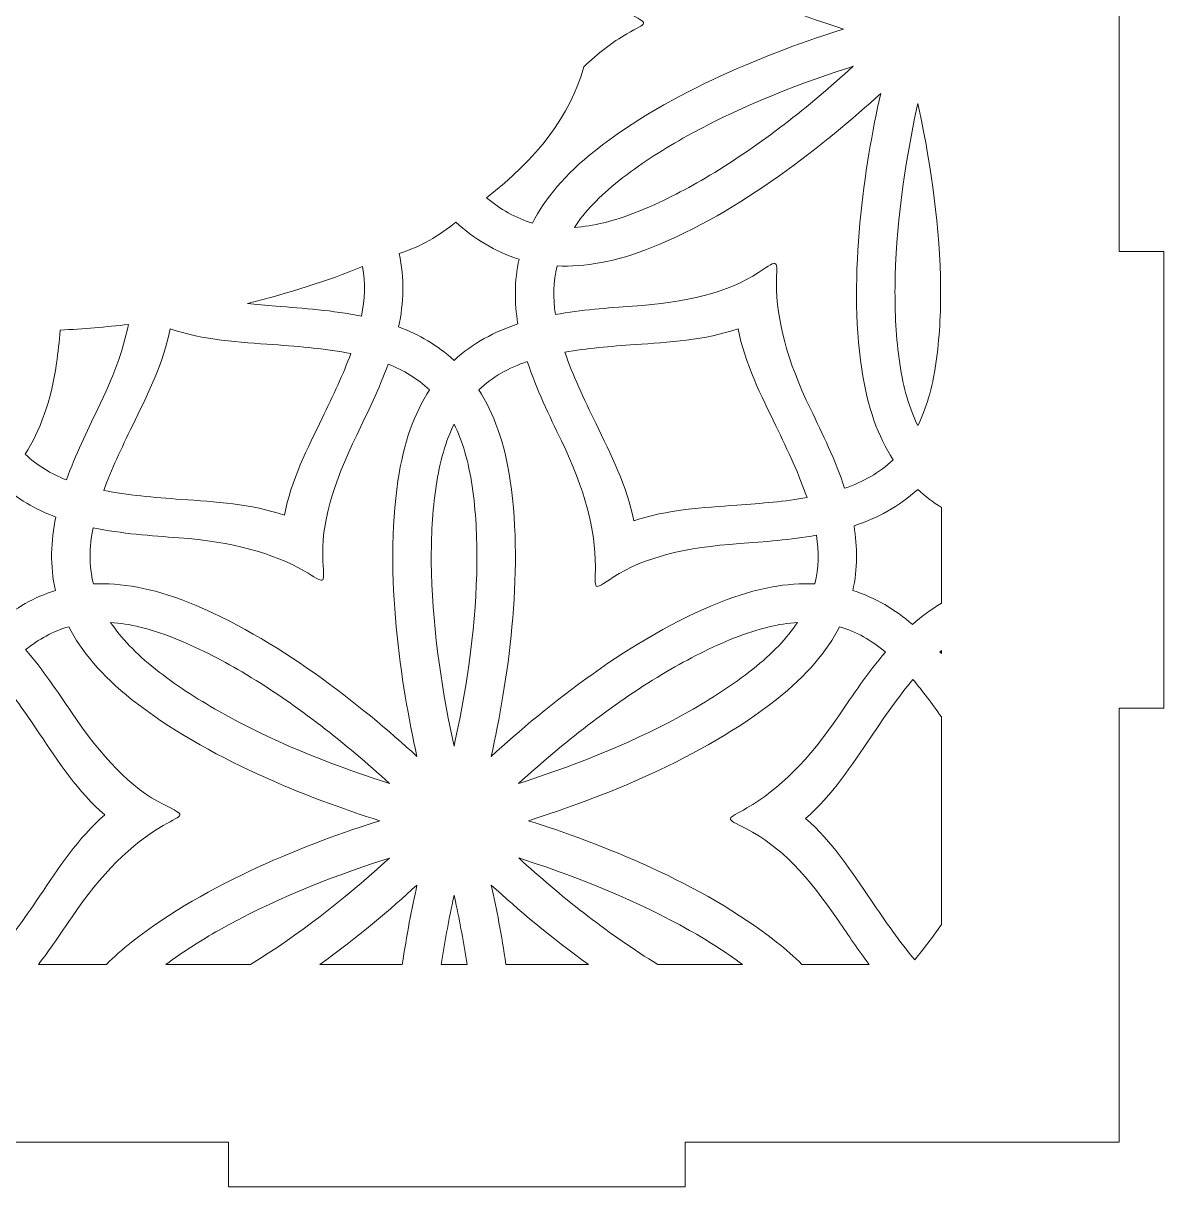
# Model space of a CAD drawing. Header units: millimetres. Extents: x 1438 to 1748, y -165 to 165.
# Drawn here: x 1518.3 to 1595.2, y -165 to -86.5 of the extents above; entities that cross this region are included whole.
import ezdxf

# ---------------------------------------------------------------- set-up
doc = ezdxf.new("R2010")
doc.units = ezdxf.units.MM
doc.header["$MEASUREMENT"] = 0
doc.layers.add('Camada 1', color=7, linetype='Continuous')

msp = doc.modelspace()

# ---------------------------------------------------------------- linework, layer by layer
at = {"layer": 'Camada 1', "color": 250, "lineweight": 20}
for points, knots in [([(1562.9262, -162), (1562.9262, -162), (1592.2262, -162), (1592.2262, -162), (1592.2262, -162), (1592.2262, -162), (1592.2262, -132.7), (1592.2262, -132.7), (1592.2262, -132.7), (1592.2262, -132.7), (1595.2262, -132.7), (1595.2262, -132.7), (1595.2262, -132.7), (1595.2262, -132.7), (1595.2262, -101.9), (1595.2262, -101.9), (1595.2262, -101.9), (1595.2262, -101.9), (1592.2262, -101.9), (1592.2262, -101.9), (1592.2262, -101.9), (1592.2262, -101.9), (1592.2262, -71.1), (1592.2262, -71.1), (1592.2262, -71.1), (1592.2262, -71.1), (1595.2262, -71.1), (1595.2262, -71.1), (1595.2262, -71.1), (1595.2262, -71.1), (1595.2262, -40.3), (1595.2262, -40.3), (1595.2262, -40.3), (1595.2262, -40.3), (1592.2262, -40.3), (1592.2262, -40.3), (1592.2262, -40.3), (1592.2262, -40.3), (1592.2262, -11), (1592.2262, -11), (1592.2262, -11), (1592.2262, -11), (1562.9262, -11), (1562.9262, -11), (1562.9262, -11), (1562.9262, -11), (1562.9262, -8), (1562.9262, -8), (1562.9262, -8), (1562.9262, -8), (1532.1262, -8), (1532.1262, -8), (1532.1262, -8), (1532.1262, -8), (1532.1262, -11), (1532.1262, -11), (1532.1262, -11), (1532.1262, -11), (1501.3262, -11), (1501.3262, -11), (1501.3262, -11), (1501.3262, -11), (1501.3262, -8), (1501.3262, -8), (1501.3262, -8), (1501.3262, -8), (1470.5262, -8), (1470.5262, -8), (1470.5262, -8), (1470.5262, -8), (1470.5262, -11), (1470.5262, -11), (1470.5262, -11), (1470.5262, -11), (1441.2262, -11), (1441.2262, -11), (1441.2262, -11), (1441.2262, -11), (1441.2262, -40.3), (1441.2262, -40.3), (1441.2262, -40.3), (1441.2262, -40.3), (1438.2262, -40.3), (1438.2262, -40.3), (1438.2262, -40.3), (1438.2262, -40.3), (1438.2262, -71.1), (1438.2262, -71.1), (1438.2262, -71.1), (1438.2262, -71.1), (1441.2262, -71.1), (1441.2262, -71.1), (1441.2262, -71.1), (1441.2262, -71.1), (1441.2262, -101.9), (1441.2262, -101.9), (1441.2262, -101.9), (1441.2262, -101.9), (1438.2262, -101.9), (1438.2262, -101.9), (1438.2262, -101.9), (1438.2262, -101.9), (1438.2262, -132.7), (1438.2262, -132.7), (1438.2262, -132.7), (1438.2262, -132.7), (1441.2262, -132.7), (1441.2262, -132.7), (1441.2262, -132.7), (1441.2262, -132.7), (1441.2262, -162), (1441.2262, -162), (1441.2262, -162), (1441.2262, -162), (1470.5262, -162), (1470.5262, -162), (1470.5262, -162), (1470.5262, -162), (1470.5262, -165), (1470.5262, -165), (1470.5262, -165), (1470.5262, -165), (1501.3262, -165), (1501.3262, -165), (1501.3262, -165), (1501.3262, -165), (1501.3262, -162), (1501.3262, -162), (1501.3262, -162), (1501.3262, -162), (1532.1262, -162), (1532.1262, -162), (1532.1262, -162), (1532.1262, -162), (1532.1262, -165), (1532.1262, -165), (1532.1262, -165), (1532.1262, -165), (1562.9262, -165), (1562.9262, -165), (1562.9262, -165), (1562.9262, -165), (1562.9262, -162), (1562.9262, -162)], [0, 0, 0, 0, 0.027027, 0.027027, 0.027027, 0.027027, 0.0540541, 0.0540541, 0.0540541, 0.0540541, 0.0810811, 0.0810811, 0.0810811, 0.0810811, 0.1081081, 0.1081081, 0.1081081, 0.1081081, 0.1351351, 0.1351351, 0.1351351, 0.1351351, 0.1621622, 0.1621622, 0.1621622, 0.1621622, 0.1891892, 0.1891892, 0.1891892, 0.1891892, 0.2162162, 0.2162162, 0.2162162, 0.2162162, 0.2432432, 0.2432432, 0.2432432, 0.2432432, 0.2702703, 0.2702703, 0.2702703, 0.2702703, 0.2972973, 0.2972973, 0.2972973, 0.2972973, 0.3243243, 0.3243243, 0.3243243, 0.3243243, 0.3513514, 0.3513514, 0.3513514, 0.3513514, 0.3783784, 0.3783784, 0.3783784, 0.3783784, 0.4054054, 0.4054054, 0.4054054, 0.4054054, 0.4324324, 0.4324324, 0.4324324, 0.4324324, 0.4594595, 0.4594595, 0.4594595, 0.4594595, 0.4864865, 0.4864865, 0.4864865, 0.4864865, 0.5135135, 0.5135135, 0.5135135, 0.5135135, 0.5405405, 0.5405405, 0.5405405, 0.5405405, 0.5675676, 0.5675676, 0.5675676, 0.5675676, 0.5945946, 0.5945946, 0.5945946, 0.5945946, 0.6216216, 0.6216216, 0.6216216, 0.6216216, 0.6486486, 0.6486486, 0.6486486, 0.6486486, 0.6756757, 0.6756757, 0.6756757, 0.6756757, 0.7027027, 0.7027027, 0.7027027, 0.7027027, 0.7297297, 0.7297297, 0.7297297, 0.7297297, 0.7567568, 0.7567568, 0.7567568, 0.7567568, 0.7837838, 0.7837838, 0.7837838, 0.7837838, 0.8108108, 0.8108108, 0.8108108, 0.8108108, 0.8378378, 0.8378378, 0.8378378, 0.8378378, 0.8648649, 0.8648649, 0.8648649, 0.8648649, 0.8918919, 0.8918919, 0.8918919, 0.8918919, 0.9189189, 0.9189189, 0.9189189, 0.9189189, 0.9459459, 0.9459459, 0.9459459, 0.9459459, 1, 1, 1, 1]), ([(1556.8709, -78.6996), (1561.9371, -82.7063), (1568.8374, -85.3787), (1573.6168, -86.8902), (1573.6168, -86.8902), (1568.817, -88.4061), (1561.9302, -91.0756), (1556.8718, -95.0772), (1556.8718, -95.0772), (1554.8232, -96.6974), (1553.4674, -98.3396), (1552.6263, -99.9786), (1552.6263, -99.9786), (1551.4805, -99.6455), (1550.4646, -99.0557), (1549.52, -98.27), (1549.52, -98.27), (1552.9105, -95.6866), (1555.2156, -92.6829), (1556.0918, -89.4384), (1556.0918, -89.4384), (1557.0438, -88.519), (1558.0114, -87.7824), (1559.005, -87.2082), (1559.005, -87.2082), (1560.3776, -86.415), (1560.5952, -86.5763), (1559.0393, -85.7992), (1559.0393, -85.7992), (1558.0207, -85.2903), (1557.0566, -84.5717), (1556.1173, -83.6569), (1556.1173, -83.6569), (1555.3024, -80.5376), (1553.1688, -77.6381), (1550.0172, -75.1183), (1550.0172, -75.1183), (1550.8199, -74.5263), (1551.6784, -74.0752), (1552.6255, -73.7996), (1552.6255, -73.7996), (1553.4667, -75.4381), (1554.8221, -77.08), (1556.8709, -78.6996)], [0, 0, 0, 0, 0.0833333, 0.0833333, 0.0833333, 0.0833333, 0.1666667, 0.1666667, 0.1666667, 0.1666667, 0.25, 0.25, 0.25, 0.25, 0.3333333, 0.3333333, 0.3333333, 0.3333333, 0.4166667, 0.4166667, 0.4166667, 0.4166667, 0.5, 0.5, 0.5, 0.5, 0.5833333, 0.5833333, 0.5833333, 0.5833333, 0.6666667, 0.6666667, 0.6666667, 0.6666667, 0.75, 0.75, 0.75, 0.75, 0.8333333, 0.8333333, 0.8333333, 0.8333333, 1, 1, 1, 1]), ([(1562.7835, -94.2629), (1566.2681, -92.2954), (1570.1019, -90.7527), (1573.9068, -89.5233), (1573.9068, -89.5233), (1573.9068, -89.5233), (1574.2767, -89.4045), (1574.2767, -89.4045), (1574.2767, -89.4045), (1574.2767, -89.4045), (1573.963, -89.6882), (1573.963, -89.6882), (1573.963, -89.6882), (1570.9914, -92.3676), (1567.7348, -94.9162), (1564.284, -96.9475), (1564.284, -96.9475), (1562.816, -97.812), (1561.2854, -98.5962), (1559.7011, -99.2257), (1559.7011, -99.2257), (1558.1112, -99.8571), (1556.7109, -100.1892), (1555.4556, -100.2692), (1555.4556, -100.2692), (1556.1521, -99.2218), (1557.1404, -98.1754), (1558.4824, -97.114), (1558.4824, -97.114), (1559.8305, -96.0475), (1561.2879, -95.1074), (1562.7835, -94.2629)], [0, 0, 0, 0, 0.1111111, 0.1111111, 0.1111111, 0.1111111, 0.2222222, 0.2222222, 0.2222222, 0.2222222, 0.3333333, 0.3333333, 0.3333333, 0.3333333, 0.4444444, 0.4444444, 0.4444444, 0.4444444, 0.5555556, 0.5555556, 0.5555556, 0.5555556, 0.6666667, 0.6666667, 0.6666667, 0.6666667, 0.7777778, 0.7777778, 0.7777778, 0.7777778, 1, 1, 1, 1]), ([(1554.2932, -102.8657), (1556.1327, -102.9564), (1558.2325, -102.6032), (1560.6594, -101.6389), (1560.6594, -101.6389), (1566.6625, -99.2549), (1572.4268, -94.6152), (1576.1257, -91.2319), (1576.1257, -91.2319), (1575.0381, -96.1473), (1573.9075, -103.4458), (1574.8435, -109.8272), (1574.8435, -109.8272), (1575.2222, -112.4119), (1575.9664, -114.4066), (1576.9653, -115.9547), (1576.9653, -115.9547), (1576.0446, -116.837), (1574.9441, -117.4443), (1573.6926, -117.8756), (1573.6926, -117.8756), (1573.079, -116.0011), (1572.2044, -114.202), (1571.3881, -112.5233), (1571.3881, -112.5233), (1569.8174, -109.2906), (1569.0965, -106.5304), (1569.0955, -104.0449), (1569.0955, -104.0449), (1569.0948, -102.4596), (1569.3436, -102.352), (1567.8925, -103.3107), (1567.8925, -103.3107), (1565.8083, -104.6877), (1562.9822, -105.3332), (1559.3785, -105.5896), (1559.3785, -105.5896), (1557.7053, -105.7086), (1555.9242, -105.8355), (1554.1794, -106.1546), (1554.1794, -106.1546), (1554.0131, -105.0338), (1554.0291, -103.9429), (1554.2932, -102.8657)], [0, 0, 0, 0, 0.0833333, 0.0833333, 0.0833333, 0.0833333, 0.1666667, 0.1666667, 0.1666667, 0.1666667, 0.25, 0.25, 0.25, 0.25, 0.3333333, 0.3333333, 0.3333333, 0.3333333, 0.4166667, 0.4166667, 0.4166667, 0.4166667, 0.5, 0.5, 0.5, 0.5, 0.5833333, 0.5833333, 0.5833333, 0.5833333, 0.6666667, 0.6666667, 0.6666667, 0.6666667, 0.75, 0.75, 0.75, 0.75, 0.8333333, 0.8333333, 0.8333333, 0.8333333, 1, 1, 1, 1]), ([(1578.7219, -92.3309), (1579.5564, -96.2444), (1580.1352, -100.3388), (1580.1693, -104.3429), (1580.1693, -104.3429), (1580.1838, -106.0466), (1580.098, -107.7644), (1579.851, -109.4512), (1579.851, -109.4512), (1579.6029, -111.1437), (1579.1905, -112.5222), (1578.6319, -113.6493), (1578.6319, -113.6493), (1578.0732, -112.522), (1577.6609, -111.1433), (1577.4125, -109.4506), (1577.4125, -109.4506), (1577.1632, -107.7499), (1577.0776, -106.0178), (1577.0942, -104.3), (1577.0942, -104.3), (1577.1326, -100.2986), (1577.7132, -96.2074), (1578.5509, -92.2975), (1578.5509, -92.2975), (1578.5509, -92.2975), (1578.6329, -91.9171), (1578.6329, -91.9171), (1578.6329, -91.9171), (1578.6329, -91.9171), (1578.7219, -92.3309), (1578.7219, -92.3309)], [0, 0, 0, 0, 0.1111111, 0.1111111, 0.1111111, 0.1111111, 0.2222222, 0.2222222, 0.2222222, 0.2222222, 0.3333333, 0.3333333, 0.3333333, 0.3333333, 0.4444444, 0.4444444, 0.4444444, 0.4444444, 0.5555556, 0.5555556, 0.5555556, 0.5555556, 0.6666667, 0.6666667, 0.6666667, 0.6666667, 0.7777778, 0.7777778, 0.7777778, 0.7777778, 1, 1, 1, 1]), ([(1543.6277, -102.0304), (1545.072, -101.5837), (1546.3299, -100.8392), (1547.4511, -99.9188), (1547.4511, -99.9188), (1548.685, -101.0186), (1550.0874, -101.9124), (1551.7309, -102.4205), (1551.7309, -102.4205), (1551.3956, -103.8947), (1551.4114, -105.3564), (1551.6479, -106.7876), (1551.6479, -106.7876), (1550.0784, -107.3064), (1548.6032, -108.074), (1547.3414, -109.2434), (1547.3414, -109.2434), (1546.2323, -108.216), (1544.9585, -107.4989), (1543.6009, -106.9881), (1543.6009, -106.9881), (1543.9366, -105.3695), (1544.0095, -103.7079), (1543.6277, -102.0304)], [0, 0, 0, 0, 0.1428571, 0.1428571, 0.1428571, 0.1428571, 0.2857143, 0.2857143, 0.2857143, 0.2857143, 0.4285714, 0.4285714, 0.4285714, 0.4285714, 0.5714286, 0.5714286, 0.5714286, 0.5714286, 0.7142857, 0.7142857, 0.7142857, 0.7142857, 1, 1, 1, 1]), ([(1533.4001, -105.3973), (1536.1742, -104.7257), (1538.7761, -103.8921), (1541.1598, -102.9189), (1541.1598, -102.9189), (1541.36, -104.0143), (1541.3148, -105.1262), (1541.0925, -106.2712), (1541.0925, -106.2712), (1539.1624, -105.8651), (1537.1671, -105.7231), (1535.3052, -105.5906), (1535.3052, -105.5906), (1534.6421, -105.5432), (1534.0076, -105.4788), (1533.4001, -105.3973)], [0, 0, 0, 0, 0.2, 0.2, 0.2, 0.2, 0.4, 0.4, 0.4, 0.4, 0.6, 0.6, 0.6, 0.6, 1, 1, 1, 1]), ([(1520.7585, -107.2057), (1522.3226, -107.1229), (1523.8595, -106.9922), (1525.3649, -106.8176), (1525.3649, -106.8176), (1525.0217, -108.5588), (1524.3075, -110.4433), (1523.2956, -112.5244), (1523.2956, -112.5244), (1522.5621, -114.0328), (1521.7813, -115.6386), (1521.1854, -117.309), (1521.1854, -117.309), (1520.1317, -116.8926), (1519.195, -116.3333), (1518.3942, -115.5661), (1518.3942, -115.5661), (1519.3926, -114.018), (1520.1365, -112.0236), (1520.5148, -109.4395), (1520.5148, -109.4395), (1520.6224, -108.7054), (1520.7023, -107.959), (1520.7585, -107.2057)], [0, 0, 0, 0, 0.1428571, 0.1428571, 0.1428571, 0.1428571, 0.2857143, 0.2857143, 0.2857143, 0.2857143, 0.4285714, 0.4285714, 0.4285714, 0.4285714, 0.5714286, 0.5714286, 0.5714286, 0.5714286, 0.7142857, 0.7142857, 0.7142857, 0.7142857, 1, 1, 1, 1]), ([(1535.1208, -108.1802), (1537.0182, -108.3155), (1538.7819, -108.4682), (1540.3699, -108.7829), (1540.3699, -108.7829), (1539.8617, -110.1687), (1539.1829, -111.6145), (1538.4382, -113.146), (1538.4382, -113.146), (1537.472, -115.1337), (1536.3211, -117.3957), (1535.8901, -119.6927), (1535.8901, -119.6927), (1533.6856, -118.9173), (1531.1521, -118.7823), (1528.948, -118.6254), (1528.948, -118.6254), (1527.0505, -118.4903), (1525.2869, -118.3376), (1523.6989, -118.0228), (1523.6989, -118.0228), (1524.2071, -116.637), (1524.8859, -115.1912), (1525.6306, -113.6596), (1525.6306, -113.6596), (1526.5968, -111.6723), (1527.7477, -109.4102), (1528.1787, -107.1128), (1528.1787, -107.1128), (1530.3832, -107.8886), (1532.9167, -108.0236), (1535.1208, -108.1802)], [0, 0, 0, 0, 0.1111111, 0.1111111, 0.1111111, 0.1111111, 0.2222222, 0.2222222, 0.2222222, 0.2222222, 0.3333333, 0.3333333, 0.3333333, 0.3333333, 0.4444444, 0.4444444, 0.4444444, 0.4444444, 0.5555556, 0.5555556, 0.5555556, 0.5555556, 0.6666667, 0.6666667, 0.6666667, 0.6666667, 0.7777778, 0.7777778, 0.7777778, 0.7777778, 1, 1, 1, 1]), ([(1569.053, -113.6585), (1569.8846, -115.3693), (1570.6342, -116.973), (1571.1558, -118.5055), (1571.1558, -118.5055), (1569.7016, -118.7583), (1568.11, -118.8933), (1566.4113, -119.0143), (1566.4113, -119.0143), (1564.207, -119.1715), (1561.6725, -119.3055), (1559.4677, -120.0811), (1559.4677, -120.0811), (1559.0371, -117.7843), (1557.8873, -115.5224), (1556.9211, -113.5351), (1556.9211, -113.5351), (1556.0893, -111.8244), (1555.3396, -110.2207), (1554.8181, -108.6881), (1554.8181, -108.6881), (1556.2724, -108.4352), (1557.864, -108.3001), (1559.5628, -108.1791), (1559.5628, -108.1791), (1561.767, -108.0225), (1564.3014, -107.8883), (1566.5063, -107.1125), (1566.5063, -107.1125), (1566.9369, -109.4096), (1568.0868, -111.6713), (1569.053, -113.6585)], [0, 0, 0, 0, 0.1111111, 0.1111111, 0.1111111, 0.1111111, 0.2222222, 0.2222222, 0.2222222, 0.2222222, 0.3333333, 0.3333333, 0.3333333, 0.3333333, 0.4444444, 0.4444444, 0.4444444, 0.4444444, 0.5555556, 0.5555556, 0.5555556, 0.5555556, 0.6666667, 0.6666667, 0.6666667, 0.6666667, 0.7777778, 0.7777778, 0.7777778, 0.7777778, 1, 1, 1, 1]), ([(1542.8832, -109.4965), (1543.9372, -109.9128), (1544.874, -110.4722), (1545.6749, -111.2395), (1545.6749, -111.2395), (1544.6765, -112.7872), (1543.9322, -114.782), (1543.554, -117.3661), (1543.554, -117.3661), (1542.6172, -123.7569), (1543.753, -131.069), (1544.8337, -135.9638), (1544.8337, -135.9638), (1541.121, -132.565), (1535.3658, -127.9356), (1529.3711, -125.5557), (1529.3711, -125.5557), (1526.9436, -124.5916), (1524.8436, -124.2386), (1523.0036, -124.3297), (1523.0036, -124.3297), (1522.6996, -123.0911), (1522.7239, -121.8342), (1522.9761, -120.5347), (1522.9761, -120.5347), (1524.9063, -120.9406), (1526.9017, -121.0825), (1528.7637, -121.215), (1528.7637, -121.215), (1532.3486, -121.4713), (1535.0993, -122.2272), (1537.2524, -123.4689), (1537.2524, -123.4689), (1538.6257, -124.261), (1538.5945, -124.53), (1538.4896, -122.7942), (1538.4896, -122.7942), (1538.3392, -120.3006), (1539.1934, -117.5304), (1540.7732, -114.2812), (1540.7732, -114.2812), (1541.5065, -112.7728), (1542.2871, -111.167), (1542.8832, -109.4965)], [0, 0, 0, 0, 0.0833333, 0.0833333, 0.0833333, 0.0833333, 0.1666667, 0.1666667, 0.1666667, 0.1666667, 0.25, 0.25, 0.25, 0.25, 0.3333333, 0.3333333, 0.3333333, 0.3333333, 0.4166667, 0.4166667, 0.4166667, 0.4166667, 0.5, 0.5, 0.5, 0.5, 0.5833333, 0.5833333, 0.5833333, 0.5833333, 0.6666667, 0.6666667, 0.6666667, 0.6666667, 0.75, 0.75, 0.75, 0.75, 0.8333333, 0.8333333, 0.8333333, 0.8333333, 1, 1, 1, 1]), ([(1566.596, -121.6043), (1568.2689, -121.4852), (1570.0499, -121.3585), (1571.7946, -121.0393), (1571.7946, -121.0393), (1571.9609, -122.1601), (1571.9449, -123.2509), (1571.6807, -124.3281), (1571.6807, -124.3281), (1569.841, -124.2373), (1567.7414, -124.5905), (1565.3142, -125.5547), (1565.3142, -125.5547), (1559.3106, -127.9394), (1553.5469, -132.579), (1549.8485, -135.9622), (1549.8485, -135.9622), (1550.9356, -131.0467), (1552.0663, -123.7477), (1551.1307, -117.3668), (1551.1307, -117.3668), (1550.752, -114.782), (1550.0078, -112.7872), (1549.0087, -111.2392), (1549.0087, -111.2392), (1549.9294, -110.3568), (1551.0299, -109.7494), (1552.2813, -109.3181), (1552.2813, -109.3181), (1552.8948, -111.1928), (1553.7696, -112.9918), (1554.5861, -114.6704), (1554.5861, -114.6704), (1556.1566, -117.9032), (1556.8776, -120.6631), (1556.8787, -123.1488), (1556.8787, -123.1488), (1556.8793, -124.7341), (1556.6305, -124.8417), (1558.0817, -123.883), (1558.0817, -123.883), (1560.1659, -122.5063), (1562.992, -121.8606), (1566.596, -121.6043)], [0, 0, 0, 0, 0.0833333, 0.0833333, 0.0833333, 0.0833333, 0.1666667, 0.1666667, 0.1666667, 0.1666667, 0.25, 0.25, 0.25, 0.25, 0.3333333, 0.3333333, 0.3333333, 0.3333333, 0.4166667, 0.4166667, 0.4166667, 0.4166667, 0.5, 0.5, 0.5, 0.5, 0.5833333, 0.5833333, 0.5833333, 0.5833333, 0.6666667, 0.6666667, 0.6666667, 0.6666667, 0.75, 0.75, 0.75, 0.75, 0.8333333, 0.8333333, 0.8333333, 0.8333333, 1, 1, 1, 1]), ([(1548.5616, -117.743), (1548.8107, -119.4439), (1548.8963, -121.1762), (1548.8799, -122.8938), (1548.8799, -122.8938), (1548.8415, -126.8951), (1548.2607, -130.9864), (1547.423, -134.8965), (1547.423, -134.8965), (1547.423, -134.8965), (1547.3411, -135.2766), (1547.3411, -135.2766), (1547.3411, -135.2766), (1547.3411, -135.2766), (1547.2521, -134.8626), (1547.2521, -134.8626), (1547.2521, -134.8626), (1546.4174, -130.9494), (1545.8387, -126.855), (1545.8048, -122.851), (1545.8048, -122.851), (1545.79, -121.1471), (1545.876, -119.4295), (1546.1234, -117.7427), (1546.1234, -117.7427), (1546.3715, -116.0501), (1546.7836, -114.671), (1547.3421, -113.5441), (1547.3421, -113.5441), (1547.901, -114.6713), (1548.3135, -116.0501), (1548.5616, -117.743)], [0, 0, 0, 0, 0.1111111, 0.1111111, 0.1111111, 0.1111111, 0.2222222, 0.2222222, 0.2222222, 0.2222222, 0.3333333, 0.3333333, 0.3333333, 0.3333333, 0.4444444, 0.4444444, 0.4444444, 0.4444444, 0.5555556, 0.5555556, 0.5555556, 0.5555556, 0.6666667, 0.6666667, 0.6666667, 0.6666667, 0.7777778, 0.7777778, 0.7777778, 0.7777778, 1, 1, 1, 1]), ([(1520.4677, -119.818), (1520.1323, -121.4365), (1520.0594, -123.0978), (1520.4411, -124.7752), (1520.4411, -124.7752), (1518.9967, -125.2219), (1517.7388, -125.9664), (1516.6176, -126.8868), (1516.6176, -126.8868), (1515.3836, -125.787), (1513.9812, -124.8933), (1512.3376, -124.3852), (1512.3376, -124.3852), (1512.6728, -122.9111), (1512.6569, -121.4494), (1512.4205, -120.0184), (1512.4205, -120.0184), (1513.9902, -119.4997), (1515.4654, -118.7321), (1516.7273, -117.5626), (1516.7273, -117.5626), (1517.8363, -118.5901), (1519.1101, -119.3073), (1520.4677, -119.818)], [0, 0, 0, 0, 0.1428571, 0.1428571, 0.1428571, 0.1428571, 0.2857143, 0.2857143, 0.2857143, 0.2857143, 0.4285714, 0.4285714, 0.4285714, 0.4285714, 0.5714286, 0.5714286, 0.5714286, 0.5714286, 0.7142857, 0.7142857, 0.7142857, 0.7142857, 1, 1, 1, 1]), ([(1578.6324, -117.951), (1579.1326, -118.4144), (1579.6664, -118.8148), (1580.2262, -119.1615), (1580.2262, -119.1615), (1580.2262, -119.1615), (1580.2262, -125.6303), (1580.2262, -125.6303), (1580.2262, -125.6303), (1579.53, -126.0429), (1578.8829, -126.5264), (1578.2764, -127.0601), (1578.2764, -127.0601), (1577.1029, -126.059), (1575.7782, -125.248), (1574.2432, -124.7735), (1574.2432, -124.7735), (1574.5785, -123.2994), (1574.5626, -121.8377), (1574.3261, -120.4065), (1574.3261, -120.4065), (1575.8955, -119.8878), (1577.3707, -119.1202), (1578.6324, -117.951)], [0, 0, 0, 0, 0.1428571, 0.1428571, 0.1428571, 0.1428571, 0.2857143, 0.2857143, 0.2857143, 0.2857143, 0.4285714, 0.4285714, 0.4285714, 0.4285714, 0.5714286, 0.5714286, 0.5714286, 0.5714286, 0.7142857, 0.7142857, 0.7142857, 0.7142857, 1, 1, 1, 1]), ([(1542.6984, -137.5314), (1542.6984, -137.5314), (1542.9862, -137.7924), (1542.9862, -137.7924), (1542.9862, -137.7924), (1542.9862, -137.7924), (1542.5837, -137.6626), (1542.5837, -137.6626), (1542.5837, -137.6626), (1538.7774, -136.4288), (1534.942, -134.8828), (1531.4574, -132.91), (1531.4574, -132.91), (1529.9748, -132.0709), (1528.5303, -131.1375), (1527.193, -130.0802), (1527.193, -130.0802), (1525.8513, -129.019), (1524.8635, -127.9723), (1524.1665, -126.9252), (1524.1665, -126.9252), (1525.4219, -127.0047), (1526.8223, -127.3374), (1528.4124, -127.9689), (1528.4124, -127.9689), (1530.0101, -128.6031), (1531.553, -129.3952), (1533.0321, -130.2682), (1533.0321, -130.2682), (1536.4783, -132.3022), (1539.7312, -134.851), (1542.6984, -137.5314)], [0, 0, 0, 0, 0.1111111, 0.1111111, 0.1111111, 0.1111111, 0.2222222, 0.2222222, 0.2222222, 0.2222222, 0.3333333, 0.3333333, 0.3333333, 0.3333333, 0.4444444, 0.4444444, 0.4444444, 0.4444444, 0.5555556, 0.5555556, 0.5555556, 0.5555556, 0.6666667, 0.6666667, 0.6666667, 0.6666667, 0.7777778, 0.7777778, 0.7777778, 0.7777778, 1, 1, 1, 1]), ([(1551.6967, -137.79), (1551.6967, -137.79), (1552.0109, -137.5057), (1552.0109, -137.5057), (1552.0109, -137.5057), (1554.9829, -134.8263), (1558.2392, -132.2778), (1561.6898, -130.2463), (1561.6898, -130.2463), (1563.158, -129.3819), (1564.6885, -128.5976), (1566.2729, -127.9682), (1566.2729, -127.9682), (1567.8627, -127.3367), (1569.2627, -127.0047), (1570.5181, -126.9245), (1570.5181, -126.9245), (1569.8212, -127.9719), (1568.8333, -129.0184), (1567.4916, -130.0799), (1567.4916, -130.0799), (1566.1434, -131.1461), (1564.6861, -132.0866), (1563.1903, -132.9308), (1563.1903, -132.9308), (1559.7057, -134.8986), (1555.8723, -136.4411), (1552.0674, -137.6705), (1552.0674, -137.6705), (1552.0674, -137.6705), (1551.6967, -137.79), (1551.6967, -137.79)], [0, 0, 0, 0, 0.1111111, 0.1111111, 0.1111111, 0.1111111, 0.2222222, 0.2222222, 0.2222222, 0.2222222, 0.3333333, 0.3333333, 0.3333333, 0.3333333, 0.4444444, 0.4444444, 0.4444444, 0.4444444, 0.5555556, 0.5555556, 0.5555556, 0.5555556, 0.6666667, 0.6666667, 0.6666667, 0.6666667, 0.7777778, 0.7777778, 0.7777778, 0.7777778, 1, 1, 1, 1]), ([(1525.5823, -132.1167), (1530.6484, -136.1235), (1537.5487, -138.7957), (1542.3281, -140.3074), (1542.3281, -140.3074), (1537.5275, -141.8232), (1530.6415, -144.4933), (1525.583, -148.4946), (1525.583, -148.4946), (1524.9507, -148.9946), (1524.3846, -149.4966), (1523.8792, -150), (1523.8792, -150), (1523.8792, -150), (1519.2945, -150), (1519.2945, -150), (1519.2945, -150), (1520.0935, -148.9599), (1520.8237, -147.8805), (1521.5204, -146.8502), (1521.5204, -146.8502), (1523.5347, -143.8736), (1525.5647, -141.8691), (1527.7167, -140.6255), (1527.7167, -140.6255), (1529.0892, -139.8323), (1529.3068, -139.994), (1527.751, -139.2166), (1527.751, -139.2166), (1525.5164, -138.1002), (1523.5443, -135.9754), (1521.5204, -132.9827), (1521.5204, -132.9827), (1520.5808, -131.5931), (1519.5803, -130.1141), (1518.4315, -128.7627), (1518.4315, -128.7627), (1519.319, -128.0583), (1520.2718, -127.5267), (1521.3367, -127.2168), (1521.3367, -127.2168), (1522.1779, -128.8552), (1523.5337, -130.4971), (1525.5823, -132.1167)], [0, 0, 0, 0, 0.0833333, 0.0833333, 0.0833333, 0.0833333, 0.1666667, 0.1666667, 0.1666667, 0.1666667, 0.25, 0.25, 0.25, 0.25, 0.3333333, 0.3333333, 0.3333333, 0.3333333, 0.4166667, 0.4166667, 0.4166667, 0.4166667, 0.5, 0.5, 0.5, 0.5, 0.5833333, 0.5833333, 0.5833333, 0.5833333, 0.6666667, 0.6666667, 0.6666667, 0.6666667, 0.75, 0.75, 0.75, 0.75, 0.8333333, 0.8333333, 0.8333333, 0.8333333, 1, 1, 1, 1]), ([(1569.1024, -132.1164), (1571.1512, -130.4961), (1572.5071, -128.8542), (1573.3479, -127.2154), (1573.3479, -127.2154), (1574.4938, -127.5487), (1575.5098, -128.1389), (1576.4544, -128.9248), (1576.4544, -128.9248), (1575.2785, -130.2964), (1574.2583, -131.8048), (1573.301, -133.2203), (1573.301, -133.2203), (1571.2868, -136.197), (1569.2569, -138.2012), (1567.1048, -139.4449), (1567.1048, -139.4449), (1565.7324, -140.2381), (1565.5147, -140.0766), (1567.0706, -140.8539), (1567.0706, -140.8539), (1569.3051, -141.9702), (1571.2772, -144.095), (1573.3012, -147.0878), (1573.3012, -147.0878), (1573.9449, -148.0398), (1574.6171, -149.0338), (1575.346, -150), (1575.346, -150), (1575.346, -150), (1570.8075, -150), (1570.8075, -150), (1570.8075, -150), (1570.3018, -149.4965), (1569.7355, -148.9944), (1569.103, -148.4942), (1569.103, -148.4942), (1564.0362, -144.4875), (1557.1363, -141.8153), (1552.3573, -140.3036), (1552.3573, -140.3036), (1557.1575, -138.7875), (1564.0444, -136.1174), (1569.1024, -132.1164)], [0, 0, 0, 0, 0.0833333, 0.0833333, 0.0833333, 0.0833333, 0.1666667, 0.1666667, 0.1666667, 0.1666667, 0.25, 0.25, 0.25, 0.25, 0.3333333, 0.3333333, 0.3333333, 0.3333333, 0.4166667, 0.4166667, 0.4166667, 0.4166667, 0.5, 0.5, 0.5, 0.5, 0.5833333, 0.5833333, 0.5833333, 0.5833333, 0.6666667, 0.6666667, 0.6666667, 0.6666667, 0.75, 0.75, 0.75, 0.75, 0.8333333, 0.8333333, 0.8333333, 0.8333333, 1, 1, 1, 1]), ([(1580.1214, -128.9012), (1580.1214, -128.9012), (1580.2262, -128.8121), (1580.2262, -128.8121), (1580.2262, -128.8121), (1580.2262, -128.8121), (1580.2262, -129.0219), (1580.2262, -129.0219), (1580.2262, -129.0219), (1580.2262, -129.0219), (1580.1214, -128.9012), (1580.1214, -128.9012)], [0, 0, 0, 0, 0.25, 0.25, 0.25, 0.25, 0.5, 0.5, 0.5, 0.5, 1, 1, 1, 1]), ([(1513.4107, -134.8273), (1514.4763, -133.2516), (1515.4903, -131.8005), (1516.5568, -130.5825), (1516.5568, -130.5825), (1517.5031, -131.7155), (1518.4158, -133.0263), (1519.37, -134.4371), (1519.37, -134.4371), (1520.6077, -136.2677), (1521.9911, -138.3954), (1523.7654, -139.9171), (1523.7654, -139.9171), (1521.9914, -141.4385), (1520.6077, -143.5652), (1519.3698, -145.3956), (1519.3698, -145.3956), (1518.304, -146.9712), (1517.29, -148.4222), (1516.2236, -149.6401), (1516.2236, -149.6401), (1515.2776, -148.5071), (1514.3648, -147.1963), (1513.4107, -145.7857), (1513.4107, -145.7857), (1512.1724, -143.9553), (1510.7891, -141.8273), (1509.015, -140.3057), (1509.015, -140.3057), (1510.7888, -138.7844), (1512.1727, -136.6577), (1513.4107, -134.8273)], [0, 0, 0, 0, 0.1111111, 0.1111111, 0.1111111, 0.1111111, 0.2222222, 0.2222222, 0.2222222, 0.2222222, 0.3333333, 0.3333333, 0.3333333, 0.3333333, 0.4444444, 0.4444444, 0.4444444, 0.4444444, 0.5555556, 0.5555556, 0.5555556, 0.5555556, 0.6666667, 0.6666667, 0.6666667, 0.6666667, 0.7777778, 0.7777778, 0.7777778, 0.7777778, 1, 1, 1, 1]), ([(1578.2995, -130.7786), (1578.9514, -131.5419), (1579.5856, -132.391), (1580.2262, -133.3007), (1580.2262, -133.3007), (1580.2262, -133.3007), (1580.2262, -147.3085), (1580.2262, -147.3085), (1580.2262, -147.3085), (1579.6274, -148.159), (1579.0342, -148.9565), (1578.4269, -149.6804), (1578.4269, -149.6804), (1577.4225, -148.5044), (1576.4603, -147.1246), (1575.4517, -145.6333), (1575.4517, -145.6333), (1574.2138, -143.8028), (1572.8302, -141.675), (1571.0561, -140.1531), (1571.0561, -140.1531), (1572.8302, -138.6318), (1574.2138, -136.5053), (1575.4515, -134.6747), (1575.4515, -134.6747), (1576.4174, -133.2468), (1577.3409, -131.9211), (1578.2995, -130.7786)], [0, 0, 0, 0, 0.125, 0.125, 0.125, 0.125, 0.25, 0.25, 0.25, 0.25, 0.375, 0.375, 0.375, 0.375, 0.5, 0.5, 0.5, 0.5, 0.625, 0.625, 0.625, 0.625, 0.75, 0.75, 0.75, 0.75, 1, 1, 1, 1]), ([(1542.6179, -142.9405), (1542.6179, -142.9405), (1542.9883, -142.8213), (1542.9883, -142.8213), (1542.9883, -142.8213), (1542.9883, -142.8213), (1542.6745, -143.1053), (1542.6745, -143.1053), (1542.6745, -143.1053), (1539.8777, -145.6267), (1536.8291, -148.0321), (1533.6038, -150), (1533.6038, -150), (1533.6038, -150), (1527.8879, -150), (1527.8879, -150), (1527.8879, -150), (1529.0367, -149.1491), (1530.2525, -148.3816), (1531.4951, -147.6802), (1531.4951, -147.6802), (1534.9796, -145.7127), (1538.813, -144.1699), (1542.6179, -142.9405)], [0, 0, 0, 0, 0.1428571, 0.1428571, 0.1428571, 0.1428571, 0.2857143, 0.2857143, 0.2857143, 0.2857143, 0.4285714, 0.4285714, 0.4285714, 0.4285714, 0.5714286, 0.5714286, 0.5714286, 0.5714286, 0.7142857, 0.7142857, 0.7142857, 0.7142857, 1, 1, 1, 1]), ([(1551.6994, -142.8192), (1551.6994, -142.8192), (1552.1017, -142.9487), (1552.1017, -142.9487), (1552.1017, -142.9487), (1555.9079, -144.1826), (1559.7433, -145.7285), (1563.2279, -147.701), (1563.2279, -147.701), (1564.4574, -148.3969), (1565.6607, -149.1575), (1566.7985, -150), (1566.7985, -150), (1566.7985, -150), (1561.0824, -150), (1561.0824, -150), (1561.0824, -150), (1557.8477, -148.026), (1554.7897, -145.6116), (1551.9869, -143.0796), (1551.9869, -143.0796), (1551.9869, -143.0796), (1551.6994, -142.8192), (1551.6994, -142.8192)], [0, 0, 0, 0, 0.1428571, 0.1428571, 0.1428571, 0.1428571, 0.2857143, 0.2857143, 0.2857143, 0.2857143, 0.4285714, 0.4285714, 0.4285714, 0.4285714, 0.5714286, 0.5714286, 0.5714286, 0.5714286, 0.7142857, 0.7142857, 0.7142857, 0.7142857, 1, 1, 1, 1]), ([(1544.8368, -144.6488), (1544.4884, -146.2239), (1544.1357, -148.044), (1543.8478, -150), (1543.8478, -150), (1543.8478, -150), (1538.2862, -150), (1538.2862, -150), (1538.2862, -150), (1540.8108, -148.1856), (1543.0617, -146.2725), (1544.8368, -144.6488)], [0, 0, 0, 0, 0.25, 0.25, 0.25, 0.25, 0.5, 0.5, 0.5, 0.5, 1, 1, 1, 1]), ([(1549.8512, -144.6472), (1551.6312, -146.2766), (1553.8807, -148.1886), (1556.4006, -150), (1556.4006, -150), (1556.4006, -150), (1550.8388, -150), (1550.8388, -150), (1550.8388, -150), (1550.5508, -148.0402), (1550.1982, -146.219), (1549.8512, -144.6472)], [0, 0, 0, 0, 0.25, 0.25, 0.25, 0.25, 0.5, 0.5, 0.5, 0.5, 1, 1, 1, 1]), ([(1547.4333, -145.7484), (1547.7315, -147.1466), (1547.997, -148.5679), (1548.2167, -150), (1548.2167, -150), (1548.2167, -150), (1546.47, -150), (1546.47, -150), (1546.47, -150), (1546.6918, -148.5565), (1546.9604, -147.1239), (1547.2623, -145.7148), (1547.2623, -145.7148), (1547.2623, -145.7148), (1547.3442, -145.3348), (1547.3442, -145.3348), (1547.3442, -145.3348), (1547.3442, -145.3348), (1547.4333, -145.7484), (1547.4333, -145.7484)], [0, 0, 0, 0, 0.1666667, 0.1666667, 0.1666667, 0.1666667, 0.3333333, 0.3333333, 0.3333333, 0.3333333, 0.5, 0.5, 0.5, 0.5, 0.6666667, 0.6666667, 0.6666667, 0.6666667, 1, 1, 1, 1])]:
    msp.add_open_spline(points, degree=3, knots=knots, dxfattribs=at)

doc.saveas('drawing.dxf')
